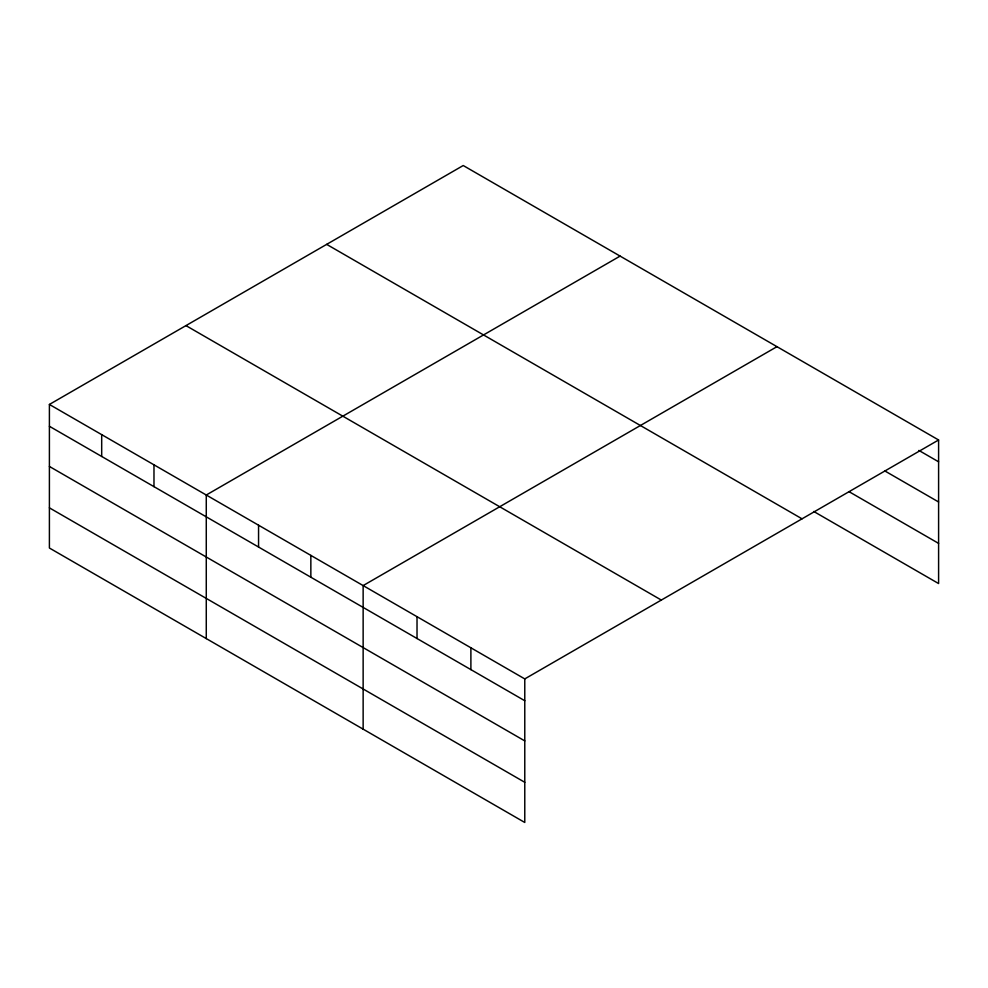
<?xml version="1.0" encoding="UTF-8"?>
<svg xmlns="http://www.w3.org/2000/svg" width="988" height="988" viewBox="0 0 988 988"><rect width="100%" height="100%" fill="white"/><g stroke="black" fill="none" stroke-linecap="round" stroke-linejoin="round"><path stroke-width="1.48" d="M49.4 404.45L524.776 678.904L524.776 822.473L49.4 548.019L49.4 404.45L463.224 165.527L938.6 439.981L938.6 583.55L813.766 511.475M620.106 256.09L206.27 495.013L206.27 638.594M776.976 346.665L363.139 585.588L363.139 729.156M524.776 678.904L938.6 439.981M918.889 450.429L938.6 461.804M884.729 470.881L938.6 501.978M849.248 491.789L938.6 543.375M326.67 244.369L802.034 518.824M185.966 325.608L661.33 600.062M49.4 426.273L524.776 700.727M49.4 466.447L524.776 740.901M49.4 507.844L524.776 782.298M470.893 647.795L470.893 669.629M417.022 616.697L417.022 638.52M310.85 555.392L310.85 577.227M258.56 525.208L258.56 547.031M153.98 464.829L153.98 486.652M101.69 434.634L101.69 456.468"/></g></svg>
